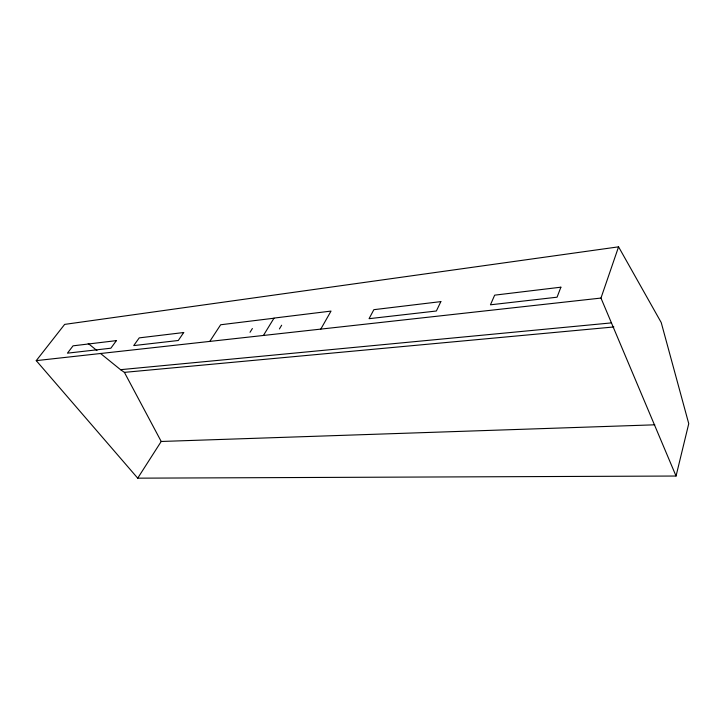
<?xml version="1.0" encoding="UTF-8"?>
<svg xmlns="http://www.w3.org/2000/svg" width="725" height="725" viewBox="0 0 725 725"><rect width="100%" height="100%" fill="white"/><g stroke="black" fill="none" stroke-linecap="round" stroke-linejoin="round"><path stroke-width="1.09" d="M676.044 476.035L688.75 423.672L661.227 322.562L618.57 246.835L64.652 324.392L36.25 360.633L137.714 478.165L676.044 476.035L600.971 298.066L618.57 246.835M320.794 329.105L331.026 311.088L274.05 318.085L263.411 335.467M279.415 328.942L281.644 325.226M250.016 332.295L252.382 328.516M137.714 478.165L161.213 441.471L654.793 424.814M209.788 341.403L220.654 324.764L273.968 318.221M36.25 360.633L600.971 298.066M100.449 353.401L120.54 369.678L611.293 322.906M120.54 369.678L124.401 372.36L613.867 326.957M88.223 343.496L96.96 350.574M124.401 372.36L161.213 441.471M560.887 287.191L557.072 297.196L490.453 304.808L494.658 295.157L560.887 287.191M440.854 301.618L436.368 310.998L369.061 318.692L373.855 309.675L440.854 301.618M183.706 332.53L178.287 340.496L133.726 345.589L139.227 337.877L183.706 332.53M116.399 340.623L110.862 348.208L67.443 353.166L73.044 345.834L116.399 340.623"/></g></svg>
